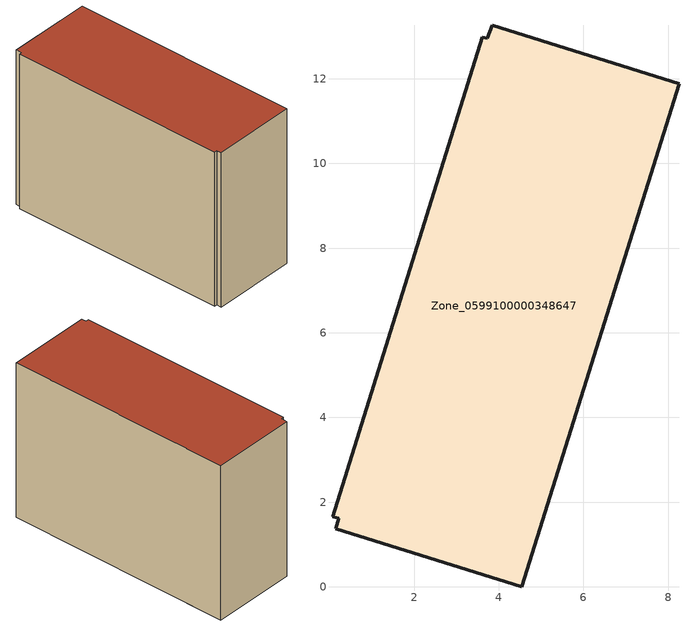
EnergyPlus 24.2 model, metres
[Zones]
Zone_0599100000348647
 floor ground (C_G): 0.22,1.61 0.07,1.65 3.61,12.98 3.72,12.96 3.85,13.27 8.26,11.89 4.54,0 0.15,1.37 z0
 wall outside (C_F): 4.54,0 8.26,11.89 3.85,13.27 3.72,12.96 3.61,12.98 0.07,1.65 0.22,1.61 0.15,1.37 4.54,0 z0:8.7
 roof outside (C_R): 0.22,1.61 0.15,1.37 4.54,0 8.26,11.89 3.85,13.27 3.72,12.96 3.61,12.98 0.07,1.65 z8.7
[BUILDING]
Pand.0599100000348647: North Axis=0; Terrain=City; Loads Convergence Tolerance Value=0.04; Temperature Convergence Tolerance Value=0.4; Solar Distribution=FullExterior; Maximum Number of Warmup Days=25; Minimum Number of Warmup Days=1
[Site:Location]
Rotterdam.The.Hague.AP_ZH_NLD Design_Conditions: Latitude=51.96; Longitude=4.45; Time Zone=1; Elevation=-4.5
[SITE:GROUNDTEMPERATURE:BUILDINGSURFACE]
18, 18, 18, 18, 18, 18, 18, 18, 18, 18, 18, 18
[MATERIAL] Thermal Absorptance=0.9; Solar Absorptance=0.7; Visible Absorptance=0.7
Name | Roughness | Thickness | Conductivity | Density | Specific Heat
G.TI.1992-2005 | MediumSmooth | 0.15 | 0.06 | 540 | 1210
F.TI.1992-2005 | Rough | 0.3 | 0.12 | 1920 | 840
R.TI.1992-2005 | MediumRough | 0.2 | 0.08 | 1500 | 1000
[CONSTRUCTION]
C_G: G.TI.1992-2005
C_F: F.TI.1992-2005
C_R: R.TI.1992-2005
[ZONE]
Zone_0599100000348647: Type=1; Multiplier=1; Ceiling Height=Autocalculate; Volume=Autocalculate; Floor Area=autocalculate; Part of Total Floor Area=Yes
[ZONEINFILTRATION:DESIGNFLOWRATE]
Infil_Zone_0599100000348647: Zone or ZoneList or Space or SpaceList=Zone_0599100000348647; Schedule=AlwaysOn; Design Flow Rate Calculation Method=Flow/Area; Flow Rate per Floor Area=0.0015; Constant Term Coefficient=1; Temperature Term Coefficient=0; Velocity Term Coefficient=0; Velocity Squared Term Coefficient=0
[HVACTEMPLATE:ZONE:IDEALLOADSAIRSYSTEM]
Zone_0599100000348647: Maximum Heating Supply Air Temperature=50; Minimum Cooling Supply Air Temperature=13; Maximum Heating Supply Air Humidity Ratio=0.0156; Minimum Cooling Supply Air Humidity Ratio=0.0077; Heating Limit=NoLimit; Cooling Limit=NoLimit; Dehumidification Control Type=ConstantSensibleHeatRatio; Cooling Sensible Heat Ratio=0.7; Dehumidification Setpoint=60; Humidification Control Type=None; Humidification Setpoint=30; Outdoor Air Method=None; Outdoor Air Flow Rate per Person=0.00944; Outdoor Air Flow Rate per Zone Floor Area=0; Outdoor Air Flow Rate per Zone=0; Demand Controlled Ventilation Type=None; Outdoor Air Economizer Type=NoEconomizer; Heat Recovery Type=None; Sensible Heat Recovery Effectiveness=0.7; Latent Heat Recovery Effectiveness=0.65
[ZONECONTROL:THERMOSTAT]
ThermostatControl_Zone_0599100000348647: Zone or ZoneList=Zone_0599100000348647; Control Type Schedule=DualSetpointControlType; Control 1=Thermostat_Zone_0599100000348647; Temperature Difference Between Cutout And Setpoint=0
[THERMOSTATSETPOINT:DUALSETPOINT]
Thermostat_Zone_0599100000348647: Heating Setpoint Temperature Schedule=HeatingSetpoint_Zone_0599100000348647; Cooling Setpoint Temperature Schedule=CoolingSetpoint_Zone_0599100000348647
[SCHEDULE:COMPACT]
HeatingSetpoint_Zone_0599100000348647: Through: 12/31, For: AllDays, Until: 24:00, 21
CoolingSetpoint_Zone_0599100000348647: Through: 12/31, For: AllDays, Until: 24:00, 24
DualSetpointControlType: Through: 12/31, For: AllDays, Until: 24:00, 4
AlwaysOn: Through: 12/31, For: AllDays, Until: 24:00, 1
